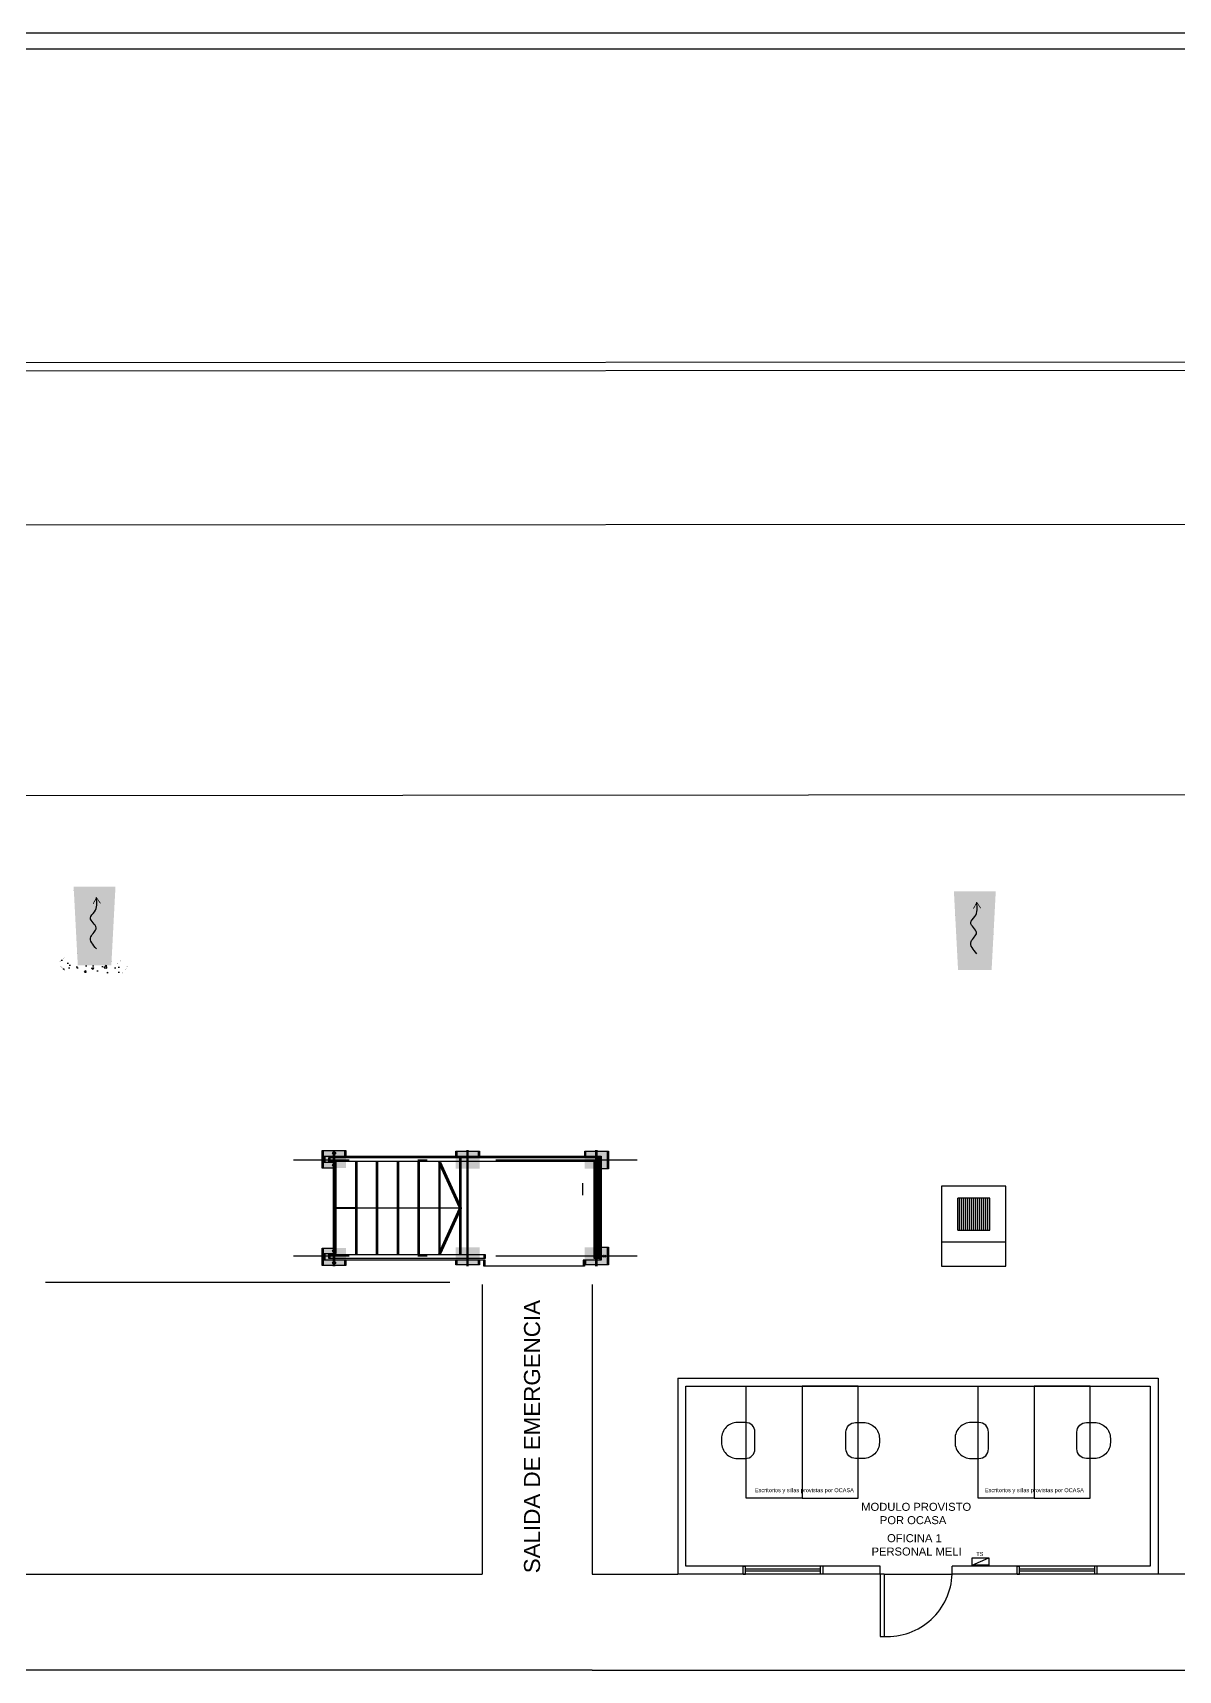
# Model space of a CAD drawing. Header units: millimetres. Extents: x 64 to 660, y 33 to 427.
# Drawn here: x 467.76 to 482.07, y 406.95 to 427.41 of the extents above; entities that cross this region are included whole.
import ezdxf

# ---------------------------------------------------------------- set-up
doc = ezdxf.new("R2010")
doc.units = ezdxf.units.MM
doc.linetypes.add('DASHDOT', pattern=[1, 0.5, -0.25, 0, -0.25])
doc.layers.add('Contorno', color=7, linetype='Continuous')
doc.layers.add('Equipamientos OCASA', color=10, linetype='Continuous')
doc.styles.add('ARIAL', font='arial.ttf')

# ---------------------------------------------------------------- blocks, each defined once
blk = doc.blocks.new('A$C2e89fcee')
blk.add_lwpolyline([(1.497, 0.018, 0.00945, 0.00945, 0), (1.577, -0.023, 0.00945, 0.00945, 0), (1.503, -0.074, 0, 0, 0)], format="xyseb")
blk.add_open_spline([(0.935, -0.025), (0.986, 0.021), (1.078, 0.103), (1.201, -0.083), (1.311, 0.099), (1.419, -0.04), (1.514, -0.03), (1.577, -0.023)], degree=3, knots=[0, 0, 0, 0, 0.1680547, 0.3001606, 0.4437484, 0.5343579, 0.7147845, 0.7147845, 0.7147845, 0.7147845])

msp = doc.modelspace()

# ---------------------------------------------------------------- hatches: boundary and pattern name
h = msp.add_hatch(color=253)
h.dxf.hatch_style = 1
h.paths.add_polyline_path([(468.266, 416.743), (468.318, 415.76), (468.737, 415.76), (468.789, 416.743)])
h = msp.add_hatch(color=253)
h.dxf.hatch_style = 1
h.paths.add_polyline_path([(479.266, 416.683), (479.318, 415.7), (479.737, 415.7), (479.789, 416.683)])
h = msp.add_hatch()
h.set_pattern_fill('AR-CONC', color=253, scale=0.0015, angle=90)
h.set_pattern_definition([(50, (468.44387, 413.97794), (0.273277, -0.023909), [0.028575, -0.314325]), (355, (468.44387, 413.97794), (-0.052865, 0.286585), [0.02286, -0.25146]), (100.451, (468.46665, 413.97594), (0.220412, 0.262677), [0.024285, -0.267135]), (46.184, (468.44387, 414.05414), (0.40662, -0.063063), [0.04286, -0.47149]), (96.636, (468.47776, 414.04888), (0.35611, 0.37114), [0.03643, -0.4007]), (351.184, (468.44387, 414.05414), (0.35611, 0.37114), [0.03429, -0.37719]), (21, (468.48197, 414.03509), (0.227422, -0.153398), [0.028575, -0.314325]), (326, (468.48197, 414.03509), (0.092703, 0.27628), [0.02286, -0.25146]), (71.451, (468.50092, 414.0223), (0.320125, 0.122884), [0.024285, -0.267135]), (37.5, (468.44387, 413.977935), (0.004633, 0.1268326), [0, -0.248412, 0, -0.25527, 0, -0.2524125]), (7.5, (468.44387, 413.97794), (0.1002295, 0.150271), [0, -0.145542, 0, -0.242697, 0, -0.0962025]), (327.5, (468.35891, 413.97794), (0.203386, -0.008593), [0, -0.09525, 0, -0.29718, 0, -0.394335]), (317.5, (468.32081, 413.97794), (0.222194, 0.03814), [0, -0.123825, 0, -0.197358, 0, -0.280035])])
h.paths.add_polyline_path([(468.872, 415.66), (468.942, 415.737), (468.857, 415.82), (468.79, 415.76), (468.25, 415.76), (468.154, 415.858), (468.07, 415.782), (468.189, 415.66)])
for points in [[(471.372, 413.226), (471.372, 413.446), (471.652, 413.446), (471.652, 413.226)], [(471.388, 413.226), (471.388, 413.446), (471.668, 413.446), (471.668, 413.226)], [(473.042, 413.216), (473.042, 413.436), (473.322, 413.436), (473.322, 413.216)], [(473.058, 413.216), (473.058, 413.436), (473.338, 413.436), (473.338, 413.216)], [(474.652, 413.216), (474.652, 413.436), (474.932, 413.436), (474.932, 413.216)], [(474.668, 413.216), (474.668, 413.436), (474.948, 413.436), (474.948, 413.216)], [(471.372, 412.006), (471.372, 412.226), (471.652, 412.226), (471.652, 412.006)], [(471.388, 412.006), (471.388, 412.226), (471.668, 412.226), (471.668, 412.006)], [(474.652, 412.016), (474.652, 412.236), (474.932, 412.236), (474.932, 412.016)], [(474.668, 412.016), (474.668, 412.236), (474.948, 412.236), (474.948, 412.016)]]:
    msp.add_hatch(color=253).paths.add_polyline_path(points)
h = msp.add_hatch()
h.set_pattern_fill('_USER', color=256, scale=0.025, angle=270, pattern_type=0)
h.set_pattern_definition([(270, (479.31329, 412.65108), (0.025, 0), [])])
h.paths.add_polyline_path([(479.713, 412.451), (479.713, 412.851), (479.313, 412.851), (479.313, 412.451)])
for points in [[(473.042, 412.016), (473.042, 412.236), (473.322, 412.236), (473.322, 412.016)], [(473.058, 412.016), (473.058, 412.236), (473.338, 412.236), (473.338, 412.016)]]:
    msp.add_hatch(color=253).paths.add_polyline_path(points, flags=17)

# ---------------------------------------------------------------- linework, layer by layer
at = {"linetype": 'DASHDOT', "ltscale": 3.5}
for p, q in [((471.512, 412.001, 0.002), (471.512, 413.451, 0.002)), ((471.528, 412.001, 0.001), (471.528, 413.451, 0.001)), ((473.182, 412.001, 0.002), (473.182, 413.451, 0.002)), ((473.198, 412.001, 0.001), (473.198, 413.451, 0.001)), ((474.792, 412.001, 0.002), (474.792, 413.451, 0.002)), ((474.808, 412.001, 0.001), (474.808, 413.451, 0.001)), ((475.292, 413.326, 0.002), (471.012, 413.326, 0.002)), ((475.308, 413.326, 0.001), (471.028, 413.326, 0.001)), ((475.292, 412.126, 0.002), (471.012, 412.126, 0.002)), ((475.308, 412.126, 0.001), (471.028, 412.126, 0.001))]:
    msp.add_line(p, q, dxfattribs=at)
at = {"ltscale": 3.5}
for p, q in [((471.532, 412.156, 0.002), (471.532, 413.306, 0.002)), ((471.548, 412.156, 0.001), (471.548, 413.306, 0.001)), ((471.792, 412.146, 0.002), (471.792, 413.306, 0.002)), ((471.808, 412.146, 0.001), (471.808, 413.306, 0.001)), ((472.052, 412.146, 0.002), (472.052, 413.306, 0.002)), ((472.068, 412.146, 0.001), (472.068, 413.306, 0.001)), ((472.312, 412.146, 0.002), (472.312, 413.306, 0.002)), ((472.328, 412.146, 0.001), (472.328, 413.306, 0.001)), ((472.572, 412.146, 0.002), (472.572, 413.306, 0.002)), ((472.588, 412.146, 0.001), (472.588, 413.306, 0.001)), ((472.832, 412.146, 0.002), (472.832, 413.306, 0.002)), ((472.848, 412.146, 0.001), (472.848, 413.306, 0.001)), ((473.092, 413.306, 0.002), (473.092, 413.356, 0.002)), ((473.092, 412.146, 0.002), (473.092, 413.306, 0.002)), ((473.108, 413.306, 0.001), (473.108, 413.356, 0.001)), ((473.108, 412.146, 0.001), (473.108, 413.306, 0.001)), ((473.092, 412.726, 0.002), (471.532, 412.726, 0.002)), ((473.108, 412.726, 0.001), (471.548, 412.726, 0.001))]:
    msp.add_line(p, q, dxfattribs=at)
msp.add_line((479.913, 412.301), (479.113, 412.301))
at = {"linetype": 'Continuous'}
msp.add_line((467.914, 411.801), (472.969, 411.801), dxfattribs=at)
for points, const_width in [([(468.266, 416.743), (468.318, 415.76), (468.737, 415.76), (468.789, 416.743)], 0.00001), ([(479.266, 416.683), (479.318, 415.7), (479.737, 415.7), (479.789, 416.683)], 0.00001), ([(468.872, 415.66), (468.942, 415.737), (468.857, 415.82), (468.79, 415.76), (468.25, 415.76), (468.154, 415.858), (468.07, 415.782), (468.189, 415.66)], 0.001)]:
    msp.add_lwpolyline(points, close=True, dxfattribs=dict(const_width=const_width))
for points, elevation in [([(471.532, 413.226), (471.372, 413.226), (471.372, 413.446), (471.652, 413.446), (471.652, 413.376)], 0.002), ([(471.548, 413.226), (471.388, 413.226), (471.388, 413.446), (471.668, 413.446), (471.668, 413.376)], 0.001), ([(473.042, 413.376), (473.042, 413.436), (473.322, 413.436), (473.322, 413.376)], 0.002), ([(473.058, 413.376), (473.058, 413.436), (473.338, 413.436), (473.338, 413.376)], 0.001), ([(474.652, 413.376), (474.652, 413.436), (474.932, 413.436), (474.932, 413.216), (474.842, 413.216)], 0.002), ([(474.668, 413.376), (474.668, 413.436), (474.948, 413.436), (474.948, 413.216), (474.858, 413.216)], 0.001), ([(471.652, 412.076), (471.652, 412.006), (471.372, 412.006), (471.372, 412.226), (471.532, 412.226)], 0.002), ([(471.668, 412.076), (471.668, 412.006), (471.388, 412.006), (471.388, 412.226), (471.548, 412.226)], 0.001), ([(474.842, 412.236), (474.932, 412.236), (474.932, 412.016), (474.652, 412.016), (474.652, 412.076)], 0.002), ([(474.858, 412.236), (474.948, 412.236), (474.948, 412.016), (474.668, 412.016), (474.668, 412.076)], 0.001), ([(473.322, 412.076), (473.322, 412.016), (473.042, 412.016), (473.042, 412.076)], 0.002), ([(473.338, 412.076), (473.338, 412.016), (473.058, 412.016), (473.058, 412.076)], 0.001)]:
    msp.add_lwpolyline(points, dxfattribs=dict(elevation=elevation))
for points, elevation in [([(471.392, 413.376), (474.842, 413.376), (474.842, 412.076), (474.632, 412.076), (474.632, 412.001), (473.392, 412.001), (473.392, 412.076), (471.392, 412.076), (471.392, 412.156), (471.532, 412.156), (471.532, 413.296), (471.392, 413.296)], 0.002), ([(471.408, 413.376), (474.858, 413.376), (474.858, 412.076), (474.648, 412.076), (474.648, 412.001), (473.408, 412.001), (473.408, 412.076), (471.408, 412.076), (471.408, 412.156), (471.548, 412.156), (471.548, 413.296), (471.408, 413.296)], 0.001), ([(474.822, 413.356), (474.822, 412.096), (474.772, 412.096), (474.772, 413.306), (471.457, 413.306), (471.457, 413.356)], 0.002), ([(474.838, 413.356), (474.838, 412.096), (474.788, 412.096), (474.788, 413.306), (471.473, 413.306), (471.473, 413.356)], 0.001), ([(473.392, 412.096), (471.457, 412.096), (471.457, 412.146), (473.392, 412.146)], 0.002), ([(473.408, 412.096), (471.473, 412.096), (471.473, 412.146), (473.408, 412.146)], 0.001)]:
    msp.add_lwpolyline(points, close=True, dxfattribs=dict(elevation=elevation))
at = {"const_width": 0.025}
for points, elevation in [([(472.832, 412.156), (473.092, 412.726), (472.832, 413.296)], 0.002), ([(472.848, 412.156), (473.108, 412.726), (472.848, 413.296)], 0.001), ([(471.532, 412.726), (471.792, 412.726)], 0.002), ([(471.548, 412.726), (471.808, 412.726)], 0.001)]:
    msp.add_lwpolyline(points, dxfattribs=dict(at, elevation=elevation))
for points in [[(479.913, 412.001), (479.913, 413.001), (479.113, 413.001), (479.113, 412.001)], [(479.713, 412.451), (479.713, 412.851), (479.313, 412.851), (479.313, 412.451)]]:
    msp.add_lwpolyline(points, close=True)
for centre in [(471.512, 413.411, 0.002), (471.512, 413.411, 0.002), (471.528, 413.411, 0.001), (471.528, 413.411, 0.001), (471.512, 413.261, 0.002), (471.512, 413.261, 0.002), (471.528, 413.261, 0.001), (471.528, 413.261, 0.001), (471.512, 412.191, 0.002), (471.528, 412.191, 0.001), (471.512, 412.041, 0.002), (471.528, 412.041, 0.001), (474.887, 412.126, 0.002), (474.903, 412.126, 0.001)]:
    msp.add_circle(centre, 0.012)
at = {"layer": 'Contorno', "color": 252, "linetype": 'ByBlock'}
for p, q in [((70.173, 427.413, 0), (575.342, 427.413, 0)), ((70.189, 427.213, 0), (575.342, 427.213, 0)), ((522.185, 423.324), (398.645, 423.244)), ((398.645, 423.144), (522.186, 423.224)), ((521.184, 421.293), (397.647, 421.213)), ((521.185, 417.913), (397.65, 417.832))]:
    msp.add_line(p, q, dxfattribs=at)
at = {"layer": 'Equipamientos OCASA', "color": 10}
for p, q in [((474.624, 413.036), (474.624, 412.886)), ((475.818, 410.601), (481.818, 410.601)), ((475.818, 410.601), (475.818, 408.151)), ((481.818, 410.601), (481.818, 408.201)), ((481.818, 410.601), (481.818, 408.151)), ((475.918, 408.251), (475.918, 410.501)), ((475.918, 410.501), (481.718, 410.501)), ((481.718, 410.501), (481.718, 408.251)), ((478.393, 408.151), (475.818, 408.151)), ((478.343, 408.251), (475.918, 408.251)), ((476.631, 408.151), (476.631, 408.251)), ((476.631, 408.251), (476.661, 408.251)), ((476.631, 408.151), (476.661, 408.151)), ((476.661, 408.151), (476.661, 408.251)), ((477.601, 408.251), (476.661, 408.251)), ((477.601, 408.215), (476.661, 408.215)), ((477.601, 408.19), (476.661, 408.19)), ((477.601, 408.151), (476.661, 408.151)), ((477.601, 408.151), (477.601, 408.251)), ((477.631, 408.251), (477.601, 408.251)), ((477.631, 408.151), (477.601, 408.151)), ((477.631, 408.151), (477.631, 408.251)), ((478.343, 408.151), (478.343, 408.251)), ((478.343, 408.151), (478.343, 407.372)), ((478.393, 408.151), (478.393, 407.372)), ((481.718, 408.251), (479.243, 408.251)), ((479.243, 408.151), (479.243, 408.251)), ((481.818, 408.151), (479.243, 408.151)), ((480.056, 408.151), (480.056, 408.251)), ((480.056, 408.251), (480.086, 408.251)), ((480.056, 408.151), (480.086, 408.151)), ((480.086, 408.151), (480.086, 408.251)), ((481.026, 408.251), (480.086, 408.251)), ((481.026, 408.215), (480.086, 408.215)), ((481.026, 408.19), (480.086, 408.19)), ((481.026, 408.151), (480.086, 408.151)), ((481.026, 408.151), (481.026, 408.251)), ((481.056, 408.251), (481.026, 408.251)), ((481.056, 408.151), (481.026, 408.151)), ((481.056, 408.151), (481.056, 408.251)), ((478.343, 407.372), (478.393, 407.372))]:
    msp.add_line(p, q, dxfattribs=at)
at = {"layer": 'Equipamientos OCASA', "color": 252}
for p, q in [((473.37, 411.772), (473.37, 408.151)), ((474.744, 411.772, 0), (474.744, 408.152, 0)), ((479.496, 408.263), (479.703, 408.356)), ((467.597, 408.151, 0.001), (473.37, 408.151, 0.001)), ((474.744, 408.152, 0.001), (475.818, 408.152)), ((478.393, 408.151), (479.243, 408.151)), ((484.911, 408.152), (481.818, 408.152)), ((474.744, 406.95, 0.002), (442.843, 406.95, 0.002)), ((474.744, 406.951, 0.001), (508.441, 406.951))]:
    msp.add_line(p, q, dxfattribs=at)
for points in [[(476.668, 410.501), (477.368, 410.501), (477.368, 409.101), (476.668, 409.101)], [(478.068, 410.501), (477.368, 410.501), (477.368, 409.101), (478.068, 409.101)], [(479.568, 410.501), (480.268, 410.501), (480.268, 409.101), (479.568, 409.101)], [(480.968, 410.501), (480.268, 410.501), (480.268, 409.101), (480.968, 409.101)], [(479.496, 408.356), (479.703, 408.356), (479.703, 408.263), (479.496, 408.263)]]:
    msp.add_lwpolyline(points, close=True, dxfattribs=at)
for points in [[(476.561, 409.596), (476.661, 409.596, 0.414214), (476.78, 409.716), (476.78, 409.926, 0.414214), (476.661, 410.046), (476.561, 410.046, 0.414214), (476.362, 409.846), (476.362, 409.796, 0.414214)], [(478.136, 409.596), (478.037, 409.596, -0.414214), (477.917, 409.716), (477.917, 409.926, -0.414214), (478.037, 410.046), (478.136, 410.046, -0.414214), (478.335, 409.846), (478.335, 409.796, -0.414214)], [(479.479, 409.596), (479.578, 409.596, 0.414214), (479.698, 409.716), (479.698, 409.926, 0.414214), (479.578, 410.046), (479.479, 410.046, 0.414214), (479.28, 409.846), (479.28, 409.796, 0.414214)], [(481.022, 409.596), (480.923, 409.596, -0.414214), (480.803, 409.716), (480.803, 409.926, -0.414214), (480.923, 410.046), (481.022, 410.046, -0.414214), (481.221, 409.846), (481.221, 409.796, -0.414214)]]:
    msp.add_lwpolyline(points, format="xyb", close=True, dxfattribs=at)
at = {"layer": 'Equipamientos OCASA', "color": 10}
msp.add_arc((478.435, 408.18), 0.809, 267.0244, 357.9785, dxfattribs=at)

# ---------------------------------------------------------------- block references
at = {"rotation": 90}
for p in [(468.528, 415.029), (479.528, 414.969)]:
    msp.add_blockref('A$C2e89fcee', p, dxfattribs=at)

# ---------------------------------------------------------------- texts
at = {"layer": 'Equipamientos OCASA', "color": 2, "insert": (473.894, 408.162), "char_height": 0.2, "attachment_point": 1, "rotation": 90, "style": 'ARIAL'}
msp.add_mtext_dynamic_manual_height_columns('SALIDA DE EMERGENCIA', width=3.78417, gutter_width=10, heights=[0], dxfattribs=at)
at = {"layer": 'Equipamientos OCASA', "color": 252, "char_height": 0.05, "attachment_point": 1, "style": 'ARIAL'}
for s, width, insert in [('Escritorios y sillas provistas por OCASA', 1.45085, (476.778, 409.225)), ('Escritorios y sillas provistas por OCASA', 1.45085, (479.652, 409.225)), ('TS', 0.17872, (479.545, 408.428))]:
    msp.add_mtext_dynamic_manual_height_columns(s, width=width, gutter_width=10, heights=[0], dxfattribs=dict(at, insert=insert))
at = {"layer": 'Equipamientos OCASA', "char_height": 0.1, "attachment_point": 1, "style": 'ARIAL'}
for s, width, insert in [(' MODULO PROVISTO \\P       POR OCASA', 2.00487, (478.069, 409.042)), (' \\P     OFICINA 1\\PPERSONAL MELI', 1.88387, (478.237, 408.817))]:
    msp.add_mtext_dynamic_manual_height_columns(s, width=width, gutter_width=10, heights=[0], dxfattribs=dict(at, insert=insert))

doc.saveas('drawing.dxf')
